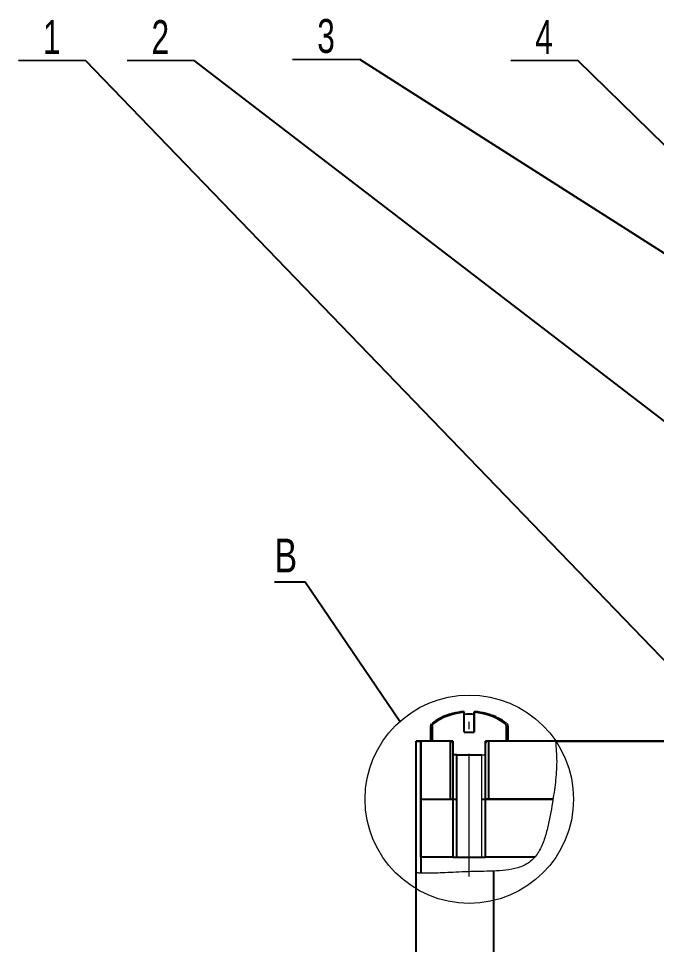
# Model space of a CAD drawing. Header units: millimetres. Extents: x 0 to 841, y -10 to 594.
# Drawn here: x 201.7 to 267.7, y 355.1 to 450.8 of the extents above; entities that cross this region are included whole.
import ezdxf

# ---------------------------------------------------------------- set-up
doc = ezdxf.new("R2010")
doc.units = ezdxf.units.MM
doc.linetypes.add('CENTERX2', pattern=[20.32, 12.7, -2.54, 2.54, -2.54])
doc.layers.add('FORMAT', color=7, linetype='Continuous')
doc.styles.add('SLDTEXTSTYLE0', font='TXT', dxfattribs={"width": 0.7})
doc.styles.add('SLDTEXTSTYLE4', font='TXT', dxfattribs={"width": 0.75})
doc.dimstyles.new('SLDDIMSTYLE1', dxfattribs={"dimtxt": 0.18, "dimasz": 1.016, "dimexe": 0, "dimexo": 0.0625, "dimgap": 0, "dimtad": 0, "dimtih": 1, "dimtoh": 1, "dimdec": 0, "dimrnd": 1e-09, "dimzin": 0, "dimdsep": 46, "dimtxsty": 'Standard', "dimblk1": 'DOT', "dimblk2": 'DOT', "dimsah": 1, "dimcen": 0.09, "dimadec": 0, "dimazin": 0, "dimtfac": 1.016, "dimtdec": 0, "dimtofl": 0, "dimtmove": 0, "dimatfit": 3, "dimldrblk": 'DOT', "dimfxl": 0, "dimfrac": 2, "dimtolj": 1, "dimtzin": 0, "dimarcsym": 0})
doc.dimstyles.new('SLDDIMSTYLE2', dxfattribs={"dimtxt": 0.18, "dimasz": 3.302, "dimexe": 0, "dimexo": 0.0625, "dimgap": 0, "dimtad": 0, "dimtih": 1, "dimtoh": 1, "dimdec": 0, "dimrnd": 1e-09, "dimzin": 0, "dimdsep": 46, "dimtxsty": 'Standard', "dimblk1": 'NONE', "dimblk2": 'NONE', "dimsah": 1, "dimcen": 0.09, "dimadec": 0, "dimazin": 0, "dimtfac": 3.302, "dimtdec": 0, "dimtofl": 0, "dimtmove": 0, "dimatfit": 3, "dimldrblk": 'NONE', "dimfxl": 0, "dimfrac": 2, "dimtolj": 1, "dimtzin": 0, "dimarcsym": 0})

# ---------------------------------------------------------------- blocks, each defined once
blk = doc.blocks.new('SW_NOTE_0')
at = {"color": 0, "linetype": 'Continuous', "lineweight": 0}
for p, q in [((-6.936, 0), (0, 0)), ((0, 0), (-6.936, 0)), ((-6.936, 0), (0, 0)), ((0, 0), (-6.936, 0)), ((-6.936, 0), (0, 0)), ((0, 0), (-6.936, 0))]:
    blk.add_line(p, q, dxfattribs=at)
at = {"color": 0, "linetype": 'Continuous', "lineweight": 0, "insert": (-3.503, 4.17), "char_height": 3.5, "attachment_point": 2, "style": 'SLDTEXTSTYLE0'}
blk.add_mtext('1', dxfattribs=at)
blk = doc.blocks.new('_Dot')
at = {"color": 0, "linetype": 'ByBlock', "lineweight": -2}
blk.add_line((-0.5, 0), (-1, 0), dxfattribs=at)
at = {"color": 0, "linetype": 'ByBlock', "const_width": 0.5}
blk.add_lwpolyline([(-0.25, 0, 1), (0.25, 0, 1)], format="xyb", close=True, dxfattribs=at)
blk = doc.blocks.new('SW_NOTE_1')
at = {"color": 0, "linetype": 'Continuous', "lineweight": 0}
for p, q in [((-6.936, 0), (0, 0)), ((0, 0), (-6.936, 0)), ((-6.936, 0), (0, 0)), ((0, 0), (-6.936, 0)), ((-6.936, 0), (0, 0)), ((0, 0), (-6.936, 0))]:
    blk.add_line(p, q, dxfattribs=at)
at = {"color": 0, "linetype": 'Continuous', "lineweight": 0, "insert": (-3.495, 4.17), "char_height": 3.5, "attachment_point": 2, "style": 'SLDTEXTSTYLE0'}
blk.add_mtext('4', dxfattribs=at)
blk = doc.blocks.new('SW_NOTE_2')
at = {"color": 0, "linetype": 'Continuous', "lineweight": 0}
for p, q in [((-6.936, 0), (0, 0)), ((0, 0), (-6.936, 0)), ((-6.936, 0), (0, 0)), ((0, 0), (-6.936, 0)), ((-6.936, 0), (0, 0)), ((0, 0), (-6.936, 0))]:
    blk.add_line(p, q, dxfattribs=at)
at = {"color": 0, "linetype": 'Continuous', "lineweight": 0, "insert": (-3.495, 4.17), "char_height": 3.5, "attachment_point": 2, "style": 'SLDTEXTSTYLE0'}
blk.add_mtext('2', dxfattribs=at)
blk = doc.blocks.new('SW_NOTE_4')
at = {"color": 0, "linetype": 'Continuous', "lineweight": 0}
for p, q in [((-6.936, 0), (0, 0)), ((0, 0), (-6.936, 0)), ((-6.936, 0), (0, 0)), ((0, 0), (-6.936, 0)), ((-6.936, 0), (0, 0)), ((0, 0), (-6.936, 0))]:
    blk.add_line(p, q, dxfattribs=at)
at = {"color": 0, "linetype": 'Continuous', "lineweight": 0, "insert": (-3.478, 4.17), "char_height": 3.5, "attachment_point": 2, "style": 'SLDTEXTSTYLE0'}
blk.add_mtext('3', dxfattribs=at)
blk = doc.blocks.new('_None')

msp = doc.modelspace()

# ---------------------------------------------------------------- linework, layer by layer
at = {"color": 7, "linetype": 'Continuous', "lineweight": 25}
for p, q in [((247.807, 379.126), (247.807, 379.095)), ((247.807, 377.034), (247.807, 379.095)), ((248.837, 379.095), (248.837, 379.126)), ((249.19, 379.126), (248.837, 379.126)), ((248.837, 379.095), (248.837, 377.034)), ((248.837, 378.873), (248.837, 377.034)), ((244.322, 377.649), (244.322, 376.104)), ((244.467, 377.649), (244.467, 376.104)), ((252.177, 376.105), (252.177, 377.649)), ((252.322, 376.105), (252.322, 377.649)), ((247.807, 377.034), (248.837, 377.034)), ((242.822, 376.105), (243.322, 376.105)), ((242.822, 376.104), (242.822, 376.105)), ((243.322, 376.104), (242.822, 376.104)), ((242.822, 362.492), (242.822, 376.104)), ((243.322, 376.105), (243.322, 376.104)), ((243.322, 376.105), (243.322, 376.104)), ((244.322, 376.105), (243.322, 376.105)), ((243.322, 376.104), (243.322, 362.462)), ((246.631, 376.104), (243.322, 376.104)), ((243.322, 370.104), (243.322, 376.104)), ((246.399, 376.104), (244.467, 376.104)), ((257.232, 376.105), (250.013, 376.104)), ((252.177, 376.105), (250.246, 376.104)), ((257.275, 376.105), (252.322, 376.105)), ((257.232, 376.104), (269.572, 376.104)), ((257.232, 376.104), (269.572, 376.104)), ((269.622, 376.105), (257.275, 376.105)), ((243.322, 370.104), (246.631, 370.104)), ((243.322, 364.104), (243.322, 370.104)), ((246.631, 370.104), (246.631, 364.104)), ((250.013, 370.105), (256.976, 370.105)), ((256.933, 370.105), (250.013, 370.105)), ((250.013, 364.104), (250.013, 370.105)), ((246.631, 364.104), (243.322, 364.104)), ((246.631, 364.104), (250.013, 364.104)), ((255.08, 364.105), (250.013, 364.104)), ((242.823, 238.104), (242.822, 362.492)), ((250.822, 362.672), (250.823, 238.104))]:
    msp.add_line(p, q, dxfattribs=at)
at = {"color": 7, "linetype": 'CENTERX2', "lineweight": 18}
msp.add_line((248.322, 362.105), (248.322, 378.105), dxfattribs=at)
at = {"color": 7, "linetype": 'Continuous', "lineweight": 18}
for p, q in [((257.232, 376.104), (257.232, 376.104)), ((249.613, 374.704), (250.013, 374.704)), ((249.613, 364.104), (249.613, 374.704)), ((246.631, 364.104), (247.031, 364.104))]:
    msp.add_line(p, q, dxfattribs=at)
at = {"color": 7, "linetype": 'Continuous', "lineweight": 25, "flags": 128}
for points in [[(247.807, 379.126), (247.754, 379.126), (247.703, 379.126), (247.655, 379.126), (247.609, 379.126), (247.565, 379.126), (247.525, 379.126), (247.488, 379.126), (247.454, 379.126)], [(247.454, 379.126), (247.488, 379.126), (247.525, 379.126), (247.565, 379.126), (247.609, 379.126), (247.655, 379.126), (247.703, 379.126), (247.754, 379.126), (247.807, 379.126)], [(248.837, 379.126), (248.89, 379.126), (248.941, 379.126), (248.99, 379.126), (249.036, 379.126), (249.079, 379.126), (249.119, 379.126), (249.156, 379.126), (249.19, 379.126)], [(248.837, 379.126), (248.837, 379.105), (248.837, 379.081), (248.837, 379.054), (248.837, 379.024), (248.837, 378.991), (248.837, 378.954), (248.837, 378.915), (248.837, 378.873)], [(246.338, 378.873), (246.334, 378.881), (246.331, 378.887), (246.329, 378.89), (246.328, 378.891), (246.328, 378.891)], [(250.307, 378.873), (250.311, 378.881), (250.314, 378.887), (250.315, 378.89), (250.316, 378.891), (250.315, 378.89), (250.314, 378.887), (250.311, 378.881), (250.307, 378.873)], [(246.631, 376.104), (246.631, 372.105), (246.631, 370.104)], [(246.631, 375.904), (246.631, 371.905), (246.631, 364.104)], [(250.013, 370.105), (250.013, 374.104), (250.013, 376.104)], [(250.013, 364.104), (250.013, 368.104), (250.013, 375.905)], [(258.822, 376.104), (258.913, 376.104), (259.173, 376.104), (259.572, 376.104), (260.062, 376.104), (260.583, 376.104), (261.072, 376.104), (261.471, 376.104), (261.732, 376.104), (261.822, 376.104), (261.732, 376.105), (261.471, 376.105), (261.072, 376.105), (260.583, 376.105), (260.5, 376.105)], [(260.179, 376.105), (260.062, 376.105), (259.572, 376.104), (259.173, 376.104), (258.913, 376.104), (258.822, 376.104)], [(258.822, 376.104), (258.913, 376.104), (259.173, 376.104), (259.572, 376.104), (260.062, 376.104), (260.583, 376.104), (261.072, 376.104), (261.471, 376.104), (261.732, 376.104), (261.822, 376.104), (261.732, 376.104), (261.518, 376.104)], [(259.041, 376.104), (258.913, 376.104), (258.822, 376.104)], [(261.572, 376.104), (261.488, 376.104), (261.246, 376.105), (260.879, 376.105), (260.438, 376.105), (259.98, 376.104), (259.569, 376.104), (259.259, 376.104), (259.093, 376.104), (259.072, 376.104)], [(261.572, 376.104), (261.551, 376.104), (261.385, 376.104), (261.075, 376.104), (260.664, 376.104), (260.207, 376.104), (259.765, 376.104), (259.398, 376.104), (259.157, 376.104), (259.072, 376.104)]]:
    msp.add_lwpolyline(points, dxfattribs=at)
at = {"color": 8, "linetype": 'Continuous', "lineweight": 25, "flags": 128}
for points in [[(244.322, 377.649), (244.328, 377.649), (244.467, 377.649)], [(244.469, 377.939), (244.476, 377.939), (244.62, 377.939)], [(252.025, 377.939), (252.168, 377.939), (252.176, 377.939)], [(252.177, 377.649), (252.316, 377.649), (252.322, 377.649)]]:
    msp.add_lwpolyline(points, dxfattribs=at)
at = {"color": 7, "linetype": 'Continuous', "lineweight": 0, "flags": 128}
for points in [[(259.103, 376.104), (259.196, 376.104), (259.46, 376.104), (259.855, 376.104), (260.322, 376.104), (260.789, 376.105), (261.184, 376.105), (261.449, 376.104), (261.542, 376.104), (261.449, 376.104), (261.184, 376.104), (260.789, 376.104), (260.322, 376.104), (259.855, 376.104), (259.46, 376.104), (259.196, 376.104), (259.103, 376.104)], [(259.103, 376.104), (259.196, 376.104), (259.46, 376.104), (259.855, 376.104), (260.322, 376.104), (260.789, 376.105), (261.184, 376.105), (261.449, 376.104), (261.542, 376.104), (261.449, 376.104), (261.184, 376.104), (260.789, 376.104), (260.322, 376.104), (259.855, 376.104), (259.46, 376.104), (259.196, 376.104), (259.103, 376.104)], [(259.103, 376.104), (259.196, 376.104), (259.46, 376.104), (259.855, 376.104), (260.322, 376.104), (260.789, 376.104), (261.184, 376.104), (261.449, 376.104), (261.542, 376.104), (261.449, 376.104), (261.184, 376.104), (260.789, 376.104), (260.322, 376.104), (259.855, 376.104), (259.46, 376.104), (259.196, 376.104), (259.103, 376.104)], [(259.103, 376.104), (259.196, 376.104), (259.46, 376.104), (259.855, 376.104), (260.322, 376.104), (260.789, 376.104), (261.184, 376.104), (261.449, 376.104), (261.542, 376.104), (261.449, 376.104), (261.184, 376.104), (260.789, 376.104), (260.322, 376.104), (259.855, 376.104), (259.46, 376.104), (259.196, 376.104), (259.103, 376.104)]]:
    msp.add_lwpolyline(points, dxfattribs=at)
at = {"color": 7, "linetype": 'Continuous', "lineweight": 18}
msp.add_circle((248.322, 370.104), 10.768, dxfattribs=at)
at = {"color": 7, "linetype": 'Continuous', "lineweight": 25}
for centre, radius, start, end in [((248.322, 372.704), 6.412, 94.6073, 125.27221), ((248.322, 372.704), 6.48, 97.69711, 107.83548), ((248.322, 372.704), 6.412, 54.72848, 85.39307), ((248.322, 372.704), 6.48, 72.16521, 82.30358), ((248.322, 372.704), 6.5, 107.86293, 126.35871), ((248.322, 371.713), 7.179, 85.88633, 94.1145), ((248.322, 372.704), 6.5, 53.64198, 72.13777)]:
    msp.add_arc(centre, radius, start, end, dxfattribs=at)
for points, knots in [([(248.837, 379.126), (248.837, 379.04), (248.837, 378.343), (248.837, 377.646), (248.837, 377.034)], [0, 0, 0, 0, 0.122597, 1, 1, 1, 1]), ([(248.837, 377.034), (248.837, 377.646), (248.837, 378.343), (248.837, 379.04), (248.837, 379.126)], [0, 0, 0, 0, 0.877405, 1, 1, 1, 1]), ([(244.399, 377.871), (244.399, 377.871), (244.369, 377.843), (244.336, 377.77), (244.329, 377.695), (244.326, 377.661)], [0, 0, 0, 0, 0.0059915, 0.5422705, 1, 1, 1, 1]), ([(244.62, 377.939), (244.595, 377.919), (244.538, 377.872), (244.482, 377.77), (244.467, 377.689), (244.467, 377.649), (244.467, 377.649)], [0, 0, 0, 0, 0.2837691, 0.6462508, 0.9992084, 1, 1, 1, 1]), ([(252.177, 377.649), (252.174, 377.683), (252.167, 377.757), (252.115, 377.861), (252.055, 377.913), (252.025, 377.939)], [0, 0, 0, 0, 0.303355, 0.649406, 1, 1, 1, 1]), ([(252.317, 377.654), (252.316, 377.684), (252.315, 377.751), (252.285, 377.822), (252.256, 377.855), (252.252, 377.86)], [0, 0, 0, 0, 0.401472, 0.917802, 1, 1, 1, 1]), ([(246.631, 375.904), (246.63, 375.921), (246.627, 375.957), (246.6, 376.009), (246.556, 376.056), (246.493, 376.091), (246.437, 376.104), (246.404, 376.104), (246.399, 376.104)], [0, 0, 0, 0, 0.144754, 0.318931, 0.502225, 0.711703, 0.950442, 1, 1, 1, 1]), ([(250.246, 376.104), (250.221, 376.102), (250.167, 376.098), (250.092, 376.06), (250.036, 376), (250.015, 375.943), (250.013, 375.912), (250.013, 375.905)], [0, 0, 0, 0, 0.217516, 0.478086, 0.724029, 0.933808, 1, 1, 1, 1])]:
    msp.add_open_spline(points, degree=3, knots=knots, dxfattribs=at)
at = {"color": 7, "linetype": 'Continuous', "lineweight": 18}
for points, knots in [([(257.232, 376.104), (257.292, 375.398), (257.412, 373.983), (257.239, 371.853), (256.899, 369.557), (256.537, 367.519), (256.044, 365.774), (255.48, 364.541), (254.584, 363.508), (253.365, 362.972), (252.095, 362.737), (251.247, 362.694), (250.822, 362.672)], [0, 0, 0, 0, 0.124822, 0.250339, 0.375817, 0.534657, 0.6152, 0.695294, 0.772682, 0.850218, 0.924961, 1, 1, 1, 1]), ([(250.822, 362.672), (250.373, 362.66), (249.473, 362.636), (248.162, 362.619), (246.929, 362.556), (245.803, 362.494), (244.822, 362.455), (244.008, 362.443), (243.396, 362.456), (242.926, 362.483), (242.86, 362.489), (242.822, 362.492)], [0, 0, 0, 0, 0.1073599, 0.214725, 0.3220718, 0.4294198, 0.5368815, 0.6443395, 0.751043, 0.8577503, 1, 1, 1, 1])]:
    msp.add_open_spline(points, degree=3, knots=knots, dxfattribs=at)
at = {"layer": 'FORMAT'}
for p, q in [((246.346, 376.104), (246.346, 370.104)), ((250.299, 376.104), (250.299, 370.105)), ((247.031, 374.704), (246.631, 374.704)), ((247.031, 364.104), (247.031, 374.704)), ((247.031, 374.704), (249.613, 374.704)), ((246.631, 370.104), (247.031, 370.104)), ((249.613, 370.104), (250.013, 370.104))]:
    msp.add_line(p, q, dxfattribs=at)

# ---------------------------------------------------------------- block references
at = {"color": 7, "linetype": 'Continuous', "lineweight": 0}
for name, p in [('SW_NOTE_0', (208.671, 446.466)), ('SW_NOTE_2', (219.884, 446.466)), ('SW_NOTE_4', (236.994, 446.582)), ('SW_NOTE_1', (259.538, 446.466))]:
    msp.add_blockref(name, p, dxfattribs=at)

# ---------------------------------------------------------------- texts
at = {"color": 7, "linetype": 'Continuous', "lineweight": 18, "insert": (228.185, 397.039), "char_height": 3.5, "attachment_point": 1, "style": 'SLDTEXTSTYLE4'}
msp.add_mtext('B', dxfattribs=at)

# ---------------------------------------------------------------- leaders
at = {"color": 7, "linetype": 'Continuous', "lineweight": 0}
for points in [[(278.577, 373.938), (208.671, 446.466)], [(274.467, 404.566), (219.884, 446.466)], [(276.531, 421.381), (236.994, 446.582)], [(280.444, 426.034), (259.538, 446.466)]]:
    msp.add_leader(points, dimstyle='SLDDIMSTYLE1', dxfattribs=at)
at = {"color": 7, "linetype": 'Continuous', "lineweight": 18, "has_arrowhead": 0}
msp.add_leader([(241.131, 378.119), (231.36, 392.547), (228.185, 392.547)], dimstyle='SLDDIMSTYLE2', dxfattribs=at)

doc.saveas('drawing.dxf')
